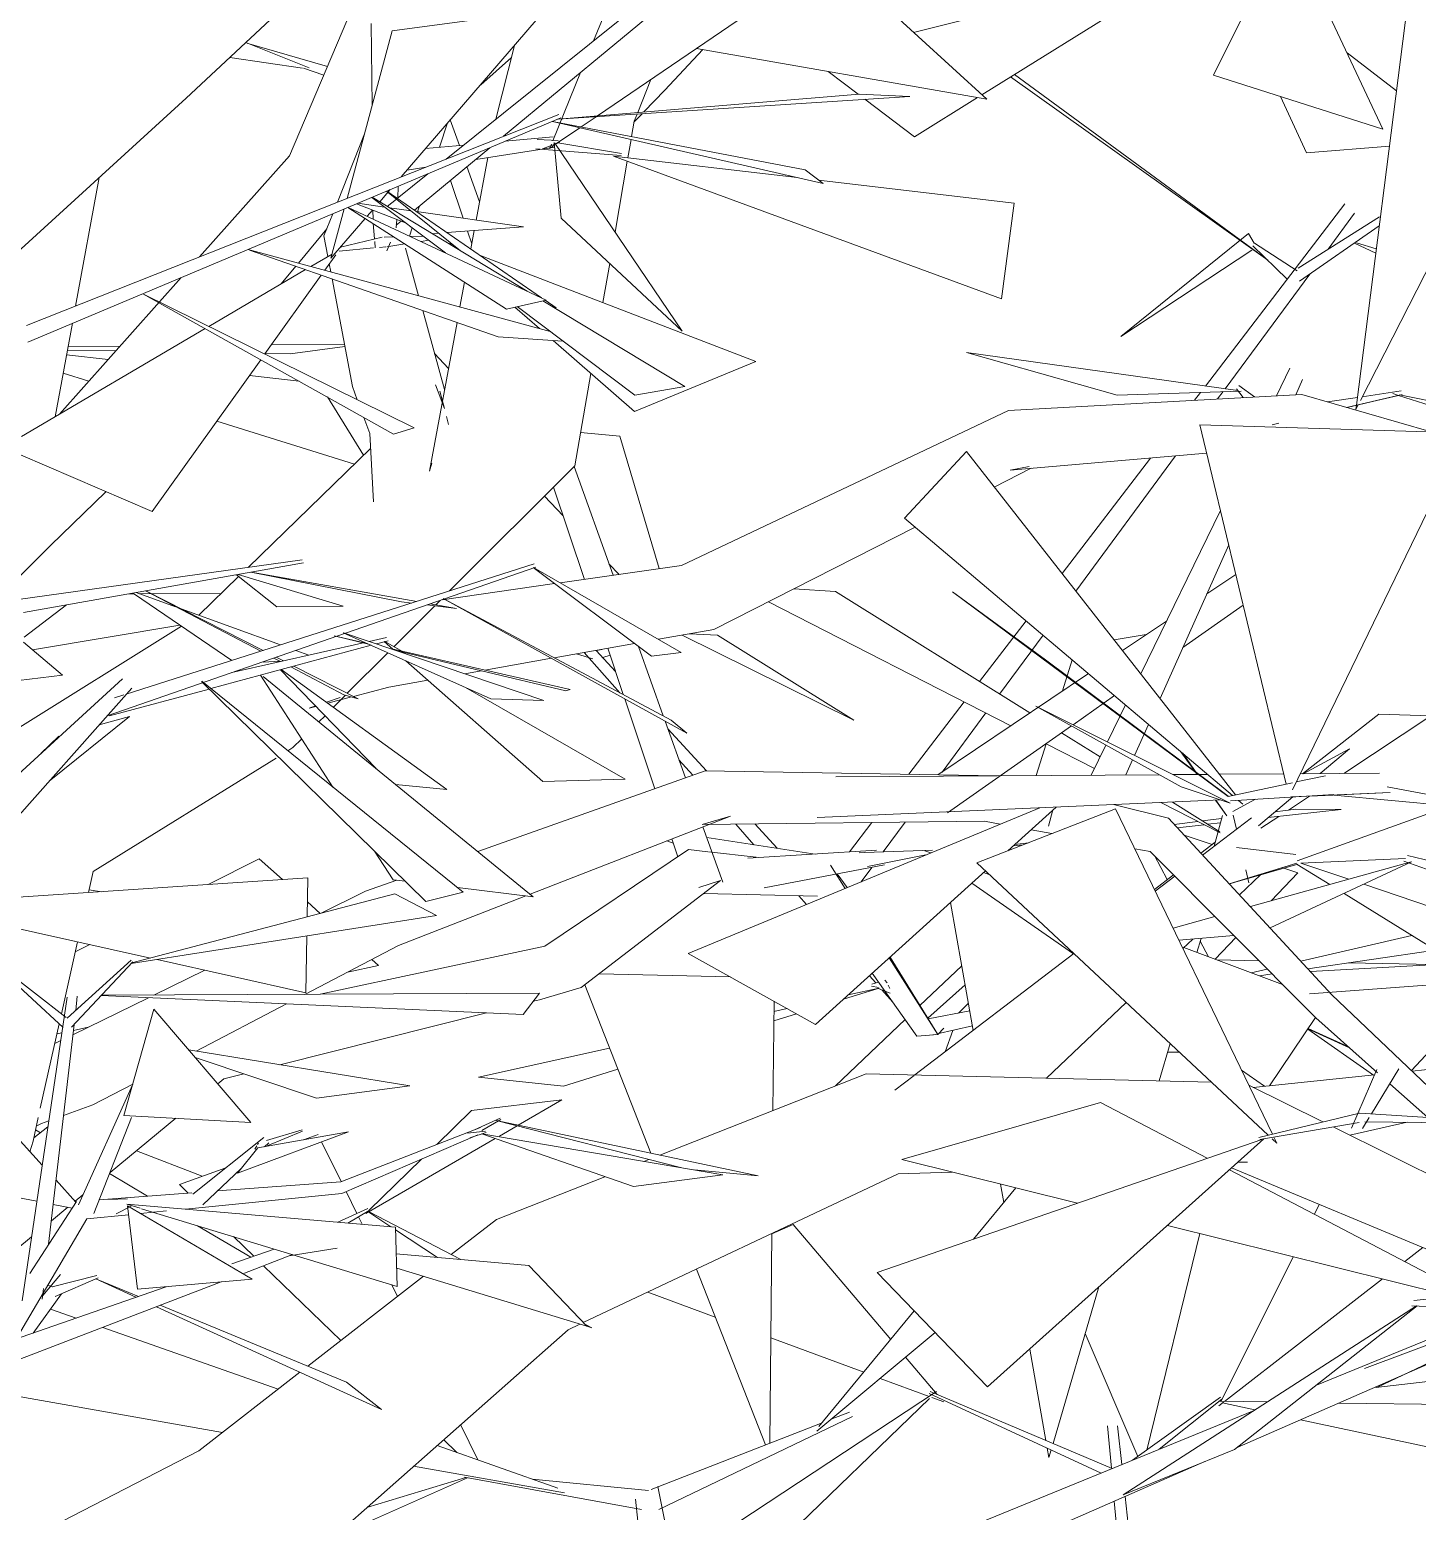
# Model space of a CAD drawing. Header units: millimetres. Extents: x 78096 to 288885, y -20632 to 149556.
# Drawn here: x 252186.9 to 252579.4, y 95020 to 95439.1 of the extents above; entities that cross this region are included whole.
import ezdxf

# ---------------------------------------------------------------- set-up
doc = ezdxf.new("R2010")
doc.units = ezdxf.units.MM
doc.layers.add('G-IMPT', color=8, linetype='Continuous', lineweight=9)
doc.layers.add('L-PLNT', color=71, linetype='Continuous', lineweight=9)

# ---------------------------------------------------------------- blocks, each defined once
blk = doc.blocks.new('ZZ-V - Tree Broadleaf 1 - 3dtree rotund SIMPLU-4826059-TOMH A-A')
at = {"layer": 'G-IMPT'}
for p, q in [((26734.93, 95500.49), (26624.5, 95408.96)), ((26716.54, 95489.41), (26608.31, 95402.53)), ((26661.25, 95463.6), (26649.95, 95435.96)), ((26715.03, 95458.28), (26651.06, 95414.76)), ((26740.48, 95438.33), (26820.24, 95458.33)), ((26759.8, 95420.69), (26820.24, 95458.33)), ((26839.91, 95455.66), (26825.3, 95426.29)), ((26925.96, 95450.21), (26866.84, 95334.24)), ((26534.7, 95419.7), (26561.36, 95444.55)), ((26563.93, 95403.4), (26581.81, 95445.43)), ((26636.1, 95444.56), (26592.97, 95438.81)), ((26636.1, 95444.56), (26595.52, 95397.46)), ((26732.05, 95446.02), (26761.17, 95419.45)), ((26873.2, 95410.93), (26857.37, 95444.64)), ((26880.17, 95446.25), (26865.69, 95332.93)), ((26580.24, 95391.4), (26592.97, 95438.81)), ((26587.09, 95440.82), (26587.3, 95417.67)), ((26551.6, 95435.45), (26569.5, 95428.31)), ((26551.93, 95435.32), (26574.67, 95428.66)), ((26627.57, 95434.66), (26622.33, 95413.79)), ((26547.05, 95431.21), (26567.65, 95428.19)), ((26626.71, 95431.26), (26618.06, 95423.52)), ((26670.13, 95422.01), (26680.88, 95433.5)), ((26761.17, 95419.45), (26679.07, 95433.82)), ((26877.05, 95421.86), (26863.05, 95432.55)), ((26567.96, 95428.21), (26573.63, 95426.21)), ((26646.3, 95427.02), (26638.4, 95407.7)), ((26716.27, 95427.31), (26724.77, 95420.88)), ((26768.99, 95426.41), (26840.6, 95373.92)), ((26873.2, 95410.93), (26825.3, 95426.29)), ((26662.43, 95415.71), (26666.12, 95425)), ((26670.13, 95422.01), (26664.16, 95415.85)), ((26767.9, 95425.74), (26840.62, 95373.9)), ((26473.36, 95363.71), (26534.7, 95419.7)), ((26726.7, 95419.42), (26740.72, 95408.81)), ((26740.72, 95408.81), (26758.54, 95419.91)), ((26851.57, 95404.25), (26844.23, 95420.22)), ((26609.41, 95413.59), (26611.99, 95406.38)), ((26650.69, 95414.51), (26646.46, 95411.63)), ((26663.67, 95415.35), (26661.41, 95413.02)), ((26661.45, 95413.23), (26662.25, 95415.26)), ((26577.49, 95390.3), (26585.14, 95409.63)), ((26606.36, 95405.87), (26608.67, 95412.73)), ((26646.1, 95411.39), (26639.48, 95406.89)), ((26660.7, 95408.89), (26661.45, 95413.23)), ((26620.59, 95405.72), (26599.3, 95388.07)), ((26613.24, 95406.49), (26602.46, 95405.52)), ((26638.96, 95405.89), (26616.62, 95402.42)), ((26638.56, 95408.78), (26624.94, 95407.55)), ((26657.75, 95403.49), (26633.65, 95405.45)), ((26639.96, 95407.8), (26633.99, 95408.06)), ((26640.32, 95407.16), (26635.47, 95405.45)), ((26638.01, 95406.76), (26637.52, 95405.55)), ((26638.9, 95406.49), (26637.52, 95405.55)), ((26638.84, 95407.23), (26640.75, 95385.76)), ((26675.02, 95353.84), (26638.99, 95407)), ((26639.8, 95407.11), (26657.89, 95404.13)), ((26659.66, 95402.88), (26660.56, 95408.06)), ((26851.57, 95404.25), (26875.05, 95406.16)), ((26538.5, 95374.84), (26563.93, 95403.4)), ((26616.75, 95385.27), (26620.04, 95402.95)), ((26765.28, 95363.02), (26655.57, 95403.36)), ((26655.57, 95403.36), (26707.51, 95397.26)), ((26656.04, 95381.84), (26659.5, 95401.92)), ((26503.45, 95360.93), (26510.11, 95397.26)), ((26603.11, 95398.37), (26594.45, 95391.41)), ((26602.52, 95400.24), (26597.2, 95399.41)), ((26614.14, 95400.37), (26617.7, 95390.39)), ((26592.42, 95393.87), (26589.47, 95390.44)), ((26594.71, 95394.83), (26594.55, 95391.49)), ((26609.47, 95396.5), (26613.07, 95385.79)), ((26713.57, 95396.54), (26768.91, 95390.04)), ((26575.68, 95374.44), (26579.43, 95388.4)), ((26594.2, 95391.21), (26591.61, 95389.13)), ((26600.19, 95387.62), (26600.75, 95389.27)), ((26765.28, 95363.02), (26768.91, 95390.04)), ((26862.38, 95389.86), (26823, 95338.31)), ((26573.71, 95380.78), (26576.19, 95387.04)), ((26585.38, 95385.69), (26575.68, 95374.44)), ((26587.45, 95388.1), (26585.93, 95386.33)), ((26587.56, 95388.05), (26587.58, 95385.56)), ((26587.61, 95384.26), (26588, 95379.93)), ((26594.27, 95385.46), (26594.15, 95383.07)), ((26595.55, 95384.96), (26594.16, 95383.8)), ((26675.02, 95353.84), (26640.75, 95385.76)), ((26872.26, 95386.22), (26849.18, 95371.66)), ((26865.2, 95387.17), (26857.73, 95377.05)), ((26566.5, 95373.11), (26574.52, 95382.81)), ((26574.81, 95374.95), (26573.71, 95380.78)), ((26578.37, 95377.56), (26590.13, 95380.46)), ((26590.73, 95380.47), (26593.45, 95380.52)), ((26597.87, 95380.74), (26598.65, 95383.06)), ((26598.17, 95380.6), (26601.83, 95380.67)), ((26614.29, 95382.17), (26615.5, 95378.56)), ((26615.22, 95377.08), (26616.2, 95382.31)), ((26835.18, 95381.47), (26799.04, 95352.37)), ((26835.18, 95381.47), (26836.81, 95378.76)), ((26872.16, 95383.6), (26849.62, 95367.97)), ((26578, 95376.5), (26587.67, 95377.38)), ((26588.06, 95379.22), (26588.23, 95377.39)), ((26589.4, 95377.54), (26591.18, 95377.7)), ((26592.51, 95379.03), (26591.5, 95376.54)), ((26596.58, 95378.51), (26591.51, 95377.73)), ((26600.48, 95363.86), (26596.73, 95377.36)), ((26603.34, 95379.54), (26601.16, 95379.21)), ((26610.29, 95378.22), (26608.44, 95378.93)), ((26799.04, 95352.37), (26836.14, 95376.76)), ((26836.38, 95378), (26846.12, 95368.58)), ((26836.86, 95378.76), (26848.9, 95370.93)), ((26871.18, 95375.91), (26865.18, 95378.75)), ((26871.33, 95377.08), (26865.75, 95378.86)), ((26561.63, 95367.21), (26565.75, 95372.2)), ((26570.03, 95372.14), (26576.01, 95375.66)), ((26573.93, 95371.09), (26577.05, 95375.45)), ((26575.63, 95370.62), (26575.2, 95372.87)), ((26695.81, 95345.24), (26617.71, 95375.36)), ((26652.61, 95361.9), (26654.51, 95372.94)), ((26498.87, 95330.32), (26533.3, 95369)), ((26541.18, 95355.19), (26568.49, 95371.24)), ((26556.97, 95347.38), (26572.93, 95369.69)), ((26581.73, 95338.22), (26576.01, 95368.61)), ((26612.17, 95360.68), (26613.47, 95367.68)), ((26852.5, 95369.97), (26828.56, 95337.54)), ((26607.83, 95337.38), (26601.65, 95359.65)), ((26634.62, 95354.57), (26627.67, 95360.63)), ((26497.71, 95329.64), (26502.56, 95356.06)), ((26603.51, 95314.19), (26611.34, 95356.25)), ((26488.18, 95324.04), (26540.1, 95354.55)), ((26661.54, 95331.1), (26638.48, 95351.2)), ((26512.63, 95345.78), (26500.91, 95347.1)), ((26514.82, 95348.23), (26501.16, 95348.45)), ((26516.04, 95349.61), (26501.35, 95349.49)), ((26564.14, 95347.45), (26557.1, 95347.56)), ((26579.49, 95350.11), (26558.81, 95349.95)), ((26564.14, 95347.45), (26579.62, 95349.47)), ((26605.01, 95347.52), (26608.93, 95343.29)), ((26798.03, 95335.77), (26755.46, 95347.77)), ((26832.13, 95337.04), (26755.46, 95347.77)), ((26525.08, 95302.78), (26555.82, 95345.76)), ((26661.54, 95331.1), (26695.81, 95345.24)), ((26846.91, 95343.39), (26843.09, 95335.57)), ((26507.23, 95339.71), (26499.97, 95341.98)), ((26566.71, 95339.67), (26552.6, 95341.27)), ((26583.13, 95334.44), (26581.73, 95338.22)), ((26607.83, 95331.92), (26605.21, 95338.61)), ((26644.67, 95315.78), (26649.16, 95341.89)), ((26832.49, 95338.42), (26836.87, 95335.22)), ((26850.48, 95340.13), (26848.58, 95335.87)), ((26584.92, 95318.73), (26574.67, 95335.22)), ((26606.48, 95336.88), (26607.83, 95331.92)), ((26767.33, 95331.38), (26850.23, 95335.96)), ((26798.03, 95335.77), (26833.06, 95336.91)), ((26821.64, 95336.53), (26819.93, 95334.29)), ((26827.97, 95336.74), (26826.43, 95334.65)), ((26831.79, 95337.48), (26833.63, 95335.04)), ((26850.23, 95335.96), (26886.85, 95325.33)), ((26865.96, 95335.08), (26857.55, 95333.84)), ((26862.89, 95332.29), (26878.66, 95335.96)), ((26877.6, 95335.67), (26862.94, 95332.27)), ((26878.66, 95335.96), (26863.04, 95332.24)), ((26878.4, 95336.92), (26867.37, 95335.29)), ((26875.97, 95336.19), (26877.36, 95335.75)), ((26877.6, 95335.67), (26932.41, 95318.06)), ((26928.5, 95325.5), (26877.91, 95335.8)), ((26674.83, 95287.57), (26767.33, 95331.38)), ((26866.22, 95333.03), (26865.53, 95331.67)), ((26865.68, 95332.91), (26865.53, 95331.67)), ((26582.33, 95316.21), (26543.4, 95328.39)), ((26586.67, 95324.86), (26584.97, 95329.46)), ((26608.35, 95329.67), (26608.96, 95327.43)), ((26896.52, 95325.02), (26821.4, 95327.36)), ((26845.83, 95225.72), (26821.4, 95327.36)), ((26841.83, 95327.38), (26843.76, 95327.82)), ((26586.67, 95324.86), (26587.75, 95305.56)), ((26646.28, 95325.14), (26657.42, 95324.13)), ((26668.53, 95286.66), (26657.42, 95324.13)), ((26896.52, 95325.02), (26847.6, 95224.09)), ((26487.9, 95318.82), (26525.08, 95302.78)), ((26552.28, 95287.03), (26586.91, 95320.66)), ((26755.42, 95319.75), (26737.89, 95300.96)), ((26755.42, 95319.75), (26831.51, 95222.68)), ((26767.81, 95314.53), (26823.34, 95319.28)), ((26807.43, 95317.92), (26782.47, 95285.25)), ((26814.53, 95318.53), (26786.32, 95280.33)), ((26604.25, 95316.5), (26603.51, 95314.19)), ((26609.25, 95280.35), (26644.67, 95315.78)), ((26644.45, 95315.56), (26655.45, 95284.79)), ((26763.28, 95309.73), (26773.73, 95315.04)), ((26767.81, 95314.53), (26773.15, 95315.59)), ((26638.63, 95309.73), (26647.4, 95283.63)), ((26496.36, 95293.21), (26512, 95308.42)), ((26636.04, 95307.15), (26641.37, 95301.58)), ((26737.89, 95300.96), (26830.68, 95222.5)), ((26827.24, 95303.08), (26804.69, 95256.89)), ((26684.01, 95269.47), (26740.94, 95298.38)), ((26496.36, 95293.21), (26486, 95282.82)), ((26829.57, 95293.36), (26810.16, 95249.92)), ((26654.28, 95288.06), (26657.17, 95285.04)), ((26538.31, 95273.46), (26549.57, 95284.4)), ((26640.52, 95282.65), (26674.83, 95287.57)), ((26831.58, 95285.02), (26823.39, 95279.51)), ((26518.5, 95279.52), (26520.07, 95279.52)), ((26521.57, 95279.53), (26544.66, 95279.62)), ((26607.11, 95277.86), (26638.92, 95282.42)), ((26706.6, 95280.94), (26718.33, 95280.21)), ((26773.34, 95245.83), (26718.33, 95280.21)), ((26751.49, 95280.1), (26777.78, 95260.88)), ((26751.49, 95280.1), (26829.4, 95222.25)), ((26500.85, 95276.39), (26488.9, 95267.3)), ((26593.52, 95264.61), (26605.05, 95276.14)), ((26605.34, 95276.43), (26606.59, 95277.68)), ((26699.46, 95277.31), (26767.97, 95242.21)), ((26816.6, 95264.33), (26833.66, 95276.33)), ((26772.27, 95271.89), (26759.14, 95254.71)), ((26811.99, 95271.84), (26799.54, 95263.46)), ((26485.47, 95240.45), (26533.41, 95270.39)), ((26491.24, 95263.74), (26532.97, 95270.69)), ((26668.31, 95266.68), (26684.01, 95269.47)), ((26723.53, 95243.84), (26675.05, 95267.88)), ((26684.97, 95267.85), (26677.07, 95268.23)), ((26723.53, 95243.84), (26684.97, 95267.85)), ((26777.09, 95267.82), (26764.8, 95251.17)), ((26797.15, 95266.52), (26806.27, 95267.99)), ((26580.31, 95251.39), (26591.78, 95262.87)), ((26638.84, 95261.44), (26661.54, 95265.48)), ((26647.33, 95262.95), (26657.4, 95251.54)), ((26650.71, 95263.55), (26656.14, 95257.61)), ((26652.26, 95263.83), (26650.8, 95263.46)), ((26653.95, 95264.13), (26658.35, 95251.03)), ((26662.65, 95264.65), (26669.68, 95244.99)), ((26619.18, 95257.95), (26638.02, 95261.3)), ((26645.17, 95262.57), (26649.76, 95261.19)), ((26654.62, 95262.14), (26652.61, 95261.48)), ((26777.78, 95260.88), (26829.4, 95222.26)), ((26785.34, 95260.84), (26782.59, 95252.05)), ((26592.07, 95253.14), (26603.11, 95255.1)), ((26613.51, 95256.94), (26618.19, 95257.77)), ((26789.91, 95256.98), (26747.36, 95228.34)), ((26578.27, 95250.18), (26574.39, 95248.86)), ((26574.77, 95248.59), (26581.52, 95250.36)), ((26576.36, 95247.44), (26579.78, 95250.86)), ((26582.06, 95250.5), (26592.07, 95253.14)), ((26785.56, 95242.49), (26797.28, 95250.74)), ((26571.34, 95247.83), (26569.5, 95247.2)), ((26569.5, 95247.2), (26571.44, 95247.71)), ((26658.75, 95249.86), (26667.3, 95224.41)), ((26754.76, 95248.98), (26739.1, 95228.48)), ((26775.03, 95247.74), (26816.17, 95224.92)), ((26775.03, 95247.74), (26829.96, 95220.36)), ((26800.4, 95248.1), (26795.3, 95237.64)), ((26518.68, 95244.85), (26495.98, 95226.5)), ((26518.68, 95244.85), (26510.13, 95242.45)), ((26572.26, 95243.34), (26574, 95245.07)), ((26670.2, 95243.54), (26675.94, 95227.47)), ((26760.87, 95245.85), (26748.52, 95229.11)), ((26750.09, 95217.55), (26785.08, 95242.16)), ((26806.89, 95242.61), (26802.96, 95233.82)), ((26850.49, 95228.65), (26872, 95245.48)), ((26886.75, 95244.98), (26862.17, 95228.73)), ((26886.75, 95244.98), (26872, 95245.48)), ((26498.71, 95239.24), (26493.64, 95234.33)), ((26564.94, 95236.02), (26567.41, 95238.48)), ((26670.96, 95241.39), (26681.89, 95229.44)), ((26793.23, 95233.4), (26782.32, 95240.22)), ((26563.52, 95235.14), (26564.94, 95236.02)), ((26777.91, 95237.12), (26775.1, 95228.13)), ((26777.92, 95237.12), (26791.62, 95230.1)), ((26794.86, 95236.74), (26790.71, 95228.24)), ((26816.05, 95234.87), (26820.65, 95228.45)), ((26820.79, 95228.45), (26816.58, 95234.42)), ((26863.77, 95235.72), (26850.65, 95228.65)), ((26863.77, 95235.72), (26855.48, 95228.69)), ((26508.42, 95200.96), (26560.17, 95233.06)), ((26617.2, 95206.66), (26681.52, 95229.45)), ((26674.11, 95232.6), (26677.99, 95228.2)), ((26681.52, 95229.45), (26764.15, 95228.06)), ((26802.4, 95232.56), (26800.5, 95228.31)), ((26809.95, 95228.37), (26718.48, 95227.74)), ((26823.62, 95228.47), (26813.84, 95228.4)), ((26816.17, 95224.92), (26829.96, 95220.36)), ((26845.13, 95228.62), (26826.96, 95228.49)), ((26829.4, 95222.23), (26847.58, 95226.1)), ((26848.69, 95226.33), (26856.96, 95228.09)), ((26872.23, 95228.8), (26849.81, 95228.65)), ((26900.27, 95220.11), (26874.36, 95224.91)), ((26713.2, 95216.26), (26827.36, 95221.22)), ((26825.87, 95221.16), (26829.07, 95216.69)), ((26829.07, 95216.71), (26825.93, 95221.16)), ((26830.13, 95220.97), (26859.28, 95222.81)), ((26837.2, 95221.41), (26830.74, 95217.93)), ((26832.33, 95221.11), (26833.57, 95220.06)), ((26847.67, 95222.08), (26838.05, 95213.93)), ((26852.45, 95222.31), (26846.46, 95218.35)), ((26847.32, 95222.09), (26875.24, 95223.3)), ((26859, 95222.59), (26852.5, 95222.31)), ((26899.93, 95218.85), (26859.28, 95222.57)), ((26875.24, 95223.3), (26860.95, 95222.68)), ((26632, 95194.58), (26688.72, 95216.67)), ((26676.7, 95177.84), (26776.16, 95219)), ((26680.64, 95214.27), (26688.72, 95216.67)), ((26758.35, 95203.42), (26797.56, 95218.74)), ((26767.07, 95206.83), (26780.76, 95219.2)), ((26779.87, 95218.4), (26778.58, 95213.81)), ((26796.97, 95219.9), (26812.54, 95216.03)), ((26841.94, 95126.67), (26797.56, 95218.74)), ((26810.39, 95220.48), (26827.14, 95211.9)), ((26827.09, 95212.23), (26813.66, 95220.63)), ((26827.78, 95216.85), (26825.47, 95208.14)), ((26830.85, 95216.94), (26831.77, 95212.96)), ((26843.76, 95216.57), (26838.69, 95213.22)), ((26861.37, 95218.53), (26840.78, 95216.24)), ((26842.72, 95217.89), (26848.53, 95218.62)), ((26861.37, 95218.53), (26848.53, 95218.62)), ((26892.19, 95219.56), (26848.93, 95203.97)), ((26680.64, 95214.27), (26760.48, 95215.2)), ((26680.89, 95213.62), (26686.48, 95197.99)), ((26690.17, 95214.38), (26695.29, 95208.58)), ((26695.6, 95214.44), (26701.87, 95207.58)), ((26728.67, 95214.83), (26722.35, 95206.55)), ((26738.05, 95214.94), (26731.84, 95206.52)), ((26760.48, 95215.2), (26764.99, 95214.37)), ((26773.67, 95212.79), (26779.57, 95211.71)), ((26812.54, 95216.03), (26858.79, 95166.14)), ((26814.15, 95214.3), (26820.83, 95215.14)), ((26822.62, 95214.22), (26815.01, 95213.37)), ((26822.17, 95215.3), (26827.54, 95215.98)), ((26835.98, 95216.18), (26822.18, 95205.63)), ((26827.21, 95214.73), (26823.71, 95214.34)), ((26672.46, 95209.04), (26670.69, 95209.65)), ((26672.08, 95210.19), (26673.78, 95205.12)), ((26681.96, 95210.61), (26712.61, 95205.94)), ((26771.43, 95208.53), (26768.61, 95208.22)), ((26769.07, 95208.63), (26772.94, 95209.12)), ((26816.97, 95211.26), (26824.89, 95208.63)), ((26821.71, 95206.14), (26825.78, 95209.33)), ((26555.4, 95204.6), (26540.97, 95197.29)), ((26555.4, 95204.6), (26562, 95198.69)), ((26636.17, 95179.87), (26676.84, 95207.18)), ((26676.84, 95207.18), (26682.27, 95206.58)), ((26682.45, 95206.56), (26695.96, 95205.07)), ((26729.96, 95207.02), (26693.6, 95204.76)), ((26725.06, 95206.28), (26726.54, 95206.33)), ((26745.8, 95207.06), (26726.54, 95206.32)), ((26743.95, 95205.67), (26727.42, 95202.41)), ((26743.65, 95206.88), (26745.34, 95206.24)), ((26803.01, 95207.43), (26807.41, 95206.63)), ((26807.41, 95206.63), (26854.2, 95159.6)), ((26808.57, 95205.47), (26812.19, 95198.7)), ((26848.59, 95205.83), (26831.76, 95207.76)), ((26849.99, 95203.36), (26879.59, 95204.67)), ((26880.12, 95205.56), (26936.2, 95191.97)), ((26507.1, 95195.04), (26508.42, 95200.96)), ((26732.25, 95202.85), (26698.16, 95196.35)), ((26712.72, 95157.72), (26760.79, 95201.15)), ((26716.95, 95202.76), (26721.11, 95196.22)), ((26716.95, 95202.76), (26721.1, 95196.21)), ((26718.82, 95200.29), (26721.71, 95196.46)), ((26728.62, 95202.16), (26725.61, 95198.08)), ((26758.35, 95203.42), (26840.76, 95126.39)), ((26760.25, 95200.67), (26761.99, 95200.02)), ((26808.58, 95195.87), (26813.94, 95200.06)), ((26848.84, 95203.37), (26829.75, 95197.47)), ((26829.92, 95197.54), (26848.84, 95203.37)), ((26849.1, 95203.05), (26832.04, 95198.15)), ((26838.54, 95200.02), (26832.61, 95194.38)), ((26834.45, 95201.43), (26835.31, 95197.74)), ((26835.7, 95191.05), (26881.23, 95203.7)), ((26841.28, 95185.03), (26881.3, 95203.68)), ((26841.55, 95192.68), (26849.1, 95200.59)), ((26845.13, 95201.91), (26849.1, 95200.59)), ((26858.15, 95197.29), (26848.95, 95203.01)), ((26863.54, 95198.79), (26850.01, 95203.36)), ((26879.12, 95203.88), (26929.33, 95186.39)), ((26478.13, 95193.11), (26569.15, 95199.16)), ((26510.78, 95195.28), (26507.26, 95195.77)), ((26568.96, 95188.17), (26569.15, 95199.16)), ((26585.45, 95195.41), (26594.27, 95198.53)), ((26646.47, 95168.15), (26685.81, 95198.4)), ((26685.81, 95198.4), (26679.72, 95196.49)), ((26785.68, 95177.73), (26756.93, 95197.67)), ((26814.36, 95199.65), (26808.81, 95195.41)), ((26928.3, 95176.92), (26867.75, 95197.37)), ((26569.04, 95192.4), (26572.67, 95189.14)), ((26572.7, 95189.15), (26585.45, 95195.41)), ((26594.81, 95180.09), (26630.8, 95194.11)), ((26681.04, 95194.73), (26713.33, 95194.03)), ((26708.02, 95194.15), (26710.18, 95191.7)), ((26750.91, 95192.22), (26757.32, 95156.06)), ((26894.01, 95175.02), (26862.2, 95194.78)), ((26813.83, 95184.98), (26825.68, 95188.27)), ((26524.65, 95176.51), (26479.56, 95186.56)), ((26499.45, 95160.76), (26503.99, 95181.12)), ((26507.49, 95180.34), (26503.35, 95178.24)), ((26568.26, 95166.23), (26594.81, 95180.09)), ((26568.61, 95166.71), (26568.87, 95182.75)), ((26572.62, 95166.25), (26636.17, 95179.87)), ((26815.48, 95181.56), (26831.07, 95182.85)), ((26819.47, 95181.89), (26816.63, 95179.18)), ((26816.93, 95179.48), (26844.79, 95169.06)), ((26821.78, 95182.08), (26820.61, 95178.1)), ((26821.54, 95181.26), (26823.88, 95176.88)), ((26825.77, 95176.17), (26831.62, 95182.29)), ((26881.38, 95182.86), (26850.02, 95175.61)), ((26852.47, 95166.39), (27025.21, 95179.11)), ((27016.68, 95181.84), (26852.7, 95172.72)), ((26568.61, 95166.71), (26526.53, 95176.09)), ((26587.22, 95176.13), (26589.14, 95174.41)), ((26676.7, 95177.84), (26712.72, 95157.72)), ((26733.55, 95176.54), (26747.27, 95154.87)), ((26733.59, 95176.57), (26744.46, 95159.46)), ((26733.84, 95176.8), (26747.27, 95154.87)), ((26785.76, 95177.8), (26740.83, 95143.46)), ((26838.14, 95175.74), (26826.2, 95176.01)), ((26887.98, 95178.76), (26851.97, 95173.5)), ((26887.42, 95174.65), (26863.47, 95175.18)), ((26525.57, 95166.03), (26539.97, 95173.1)), ((26589.14, 95174.41), (26580.33, 95172.53)), ((26688.66, 95171.16), (26651.5, 95172.02)), ((26727.99, 95171.51), (26729.78, 95169.47)), ((26728.78, 95172.23), (26741.41, 95154.4)), ((26742.27, 95163.04), (26754.09, 95174.26)), ((26840.47, 95173.4), (26835.97, 95172.36)), ((26841.84, 95172.02), (26838.27, 95171.5)), ((26646.47, 95168.15), (26634.66, 95164.72)), ((26647.46, 95168.91), (26666.17, 95121.29)), ((26720.66, 95164.89), (26730.75, 95168.03)), ((26721.97, 95166.07), (26730.75, 95168.03)), ((26728.55, 95168.53), (26730.55, 95168.14)), ((26730.56, 95169.72), (26728.68, 95169.12)), ((26730.56, 95167.89), (26732.36, 95167.18)), ((26731.51, 95167.51), (26734.61, 95164)), ((26732.94, 95169.45), (26732.32, 95170.29)), ((26732.65, 95167.07), (26733.83, 95166.6)), ((26733.29, 95168.87), (26733.74, 95167.89)), ((26744.46, 95159.46), (26755.04, 95168.9)), ((26903.85, 95168.91), (26881.24, 95144.7)), ((26494.04, 95117.9), (26452.43, 95163.38)), ((26502.7, 95154.81), (26524.04, 95165.29)), ((26537.52, 95150.19), (26563.07, 95163.52)), ((26632.94, 95164.28), (26634.66, 95164.72)), ((26700.99, 95164.27), (26700.69, 95133.4)), ((26700.96, 95161.39), (26704.67, 95162.22)), ((26753.19, 95160.93), (26755.95, 95163.77)), ((26800.59, 95163.94), (26778.07, 95142.53)), ((26858.79, 95166.14), (26895.17, 95131.4)), ((26493.48, 95134), (26498.82, 95157.94)), ((26561.25, 95146.33), (26619.69, 95160.97)), ((26700.94, 95158.75), (26707.32, 95160.74)), ((26718.38, 95140.38), (26738.09, 95159.08)), ((26756.34, 95161.54), (26744.57, 95159.28)), ((26841.15, 95140.39), (26854.14, 95159.67)), ((26854.2, 95159.6), (26871.65, 95144.07)), ((26499.61, 95155.37), (26498.18, 95155.07)), ((26507.06, 95156.95), (26502.84, 95156.06)), ((26747.27, 95154.87), (26741.41, 95154.4)), ((26745.94, 95154.79), (26746.53, 95154.85)), ((26757.1, 95157.3), (26747.15, 95155.06)), ((26747.27, 95154.87), (26749, 95156.64)), ((26749.42, 95150.02), (26751.59, 95156.06)), ((26870.53, 95143.4), (26851.93, 95156.39)), ((26852, 95156.49), (26863.74, 95151.11)), ((26863.28, 95151.52), (26852.07, 95156.6)), ((26497.56, 95152.3), (26499.28, 95153.14)), ((26617.41, 95142.77), (26654.49, 95151.03)), ((26813.05, 95152.29), (26809.95, 95141.73)), ((26815.61, 95149.89), (26812.36, 95149.93)), ((26911.98, 95147.66), (26881.43, 95144.52)), ((26543.66, 95140.92), (26545.41, 95142.36)), ((26545.41, 95142.36), (26551.04, 95143.77)), ((26641.48, 95140.24), (26617.41, 95142.77)), ((26641.48, 95140.24), (26656.85, 95145.03)), ((26668.67, 95120.76), (26727.05, 95143.8)), ((26727.05, 95143.8), (26824.73, 95141.37)), ((26740.58, 95143.26), (26735.13, 95139.1)), ((26839.73, 95140.24), (26833.22, 95144.76)), ((26870.81, 95143.43), (26836.49, 95139.91)), ((26864.33, 95128.38), (26871.49, 95145.02)), ((26869.92, 95132.44), (26877.69, 95145.16)), ((26508.33, 95134.95), (26519.6, 95140.83)), ((26835.26, 95140.52), (26856.23, 95130.14)), ((26875.13, 95140.97), (26885.89, 95131.4)), ((26500.05, 95131.96), (26508.33, 95134.95)), ((26793.36, 95135.67), (26737.11, 95119.49)), ((26793.36, 95135.67), (26823.51, 95119.89)), ((26491.42, 95124.75), (26492.9, 95131.4)), ((26491.62, 95125.65), (26495.65, 95128.73)), ((26493.84, 95129.72), (26492.35, 95128.93)), ((26493.84, 95129.72), (26495.91, 95130.46)), ((26513.22, 95115.88), (26531.83, 95131.19)), ((26838.11, 95125.74), (26866.59, 95132.65)), ((26838.42, 95125.14), (26866.51, 95129.95)), ((26859.28, 95128.63), (26900.28, 95108.34)), ((26880.08, 95130.04), (26863.82, 95126.38)), ((26866.63, 95132.65), (26900.24, 95130.45)), ((26867.41, 95128.33), (26869.29, 95131.4)), ((26899.99, 95129.84), (26868.08, 95130.16)), ((26490.54, 95121.73), (26491.42, 95124.75)), ((26493.51, 95127.1), (26492.13, 95127.92)), ((26567.89, 95125.09), (26572.03, 95126.58)), ((26573.04, 95124.53), (26578.56, 95113.29)), ((26838.91, 95125.22), (26730.2, 95087.55)), ((26761.32, 95055.17), (26839.55, 95125.33)), ((26841.86, 95125.35), (26843.16, 95124.14)), ((26843.16, 95124.14), (26842.44, 95125.62)), ((26520.65, 95121.99), (26539.29, 95114.78)), ((26492.53, 95107.7), (26432.74, 95119.24)), ((26532.83, 95112.46), (26545.92, 95117.17)), ((26664.21, 95119), (26665.61, 95119.56)), ((26736.09, 95115.43), (26751.4, 95115.94)), ((26786.78, 95107.16), (26737.11, 95119.49)), ((26829.8, 95116.59), (26899.16, 95080.29)), ((26830.39, 95117.12), (26901.77, 95087.44)), ((26832.1, 95118.65), (26834.88, 95118.74)), ((26832.36, 95118.89), (26834.88, 95118.74)), ((26503.56, 95107.49), (26497.93, 95113.65)), ((26523.81, 95109.17), (26513.08, 95115.52)), ((26532.83, 95112.46), (26535.34, 95110.03)), ((26622.48, 95102.53), (26653.18, 95114.65)), ((26647.03, 95073.41), (26736.09, 95115.43)), ((26765.02, 95112.56), (26765.94, 95107.38)), ((26503.33, 95107.75), (26505.55, 95109.57)), ((26579.96, 95110.45), (26583.01, 95104.24)), ((26769.33, 95111.49), (26757.36, 95096.97)), ((26496.61, 95102.22), (26501.23, 95106.02)), ((26502.45, 95105.78), (26497.14, 95106.81)), ((26855.21, 95106.8), (26853.82, 95104.02)), ((26553.01, 95091.89), (26537.97, 95100.79)), ((26583.48, 95103.3), (26584.51, 95101.19)), ((26609.72, 95092.61), (26622.48, 95102.53)), ((26700.35, 95098.45), (26706.37, 95101.09)), ((26733.98, 95068.59), (26706.37, 95101.09)), ((26892.99, 95080.79), (26812.24, 95100.84)), ((26481.15, 95089.5), (26491.03, 95097.63)), ((26548.1, 95097.7), (26553.83, 95092.17)), ((26700.35, 95098.57), (26699.77, 95039.27)), ((26821.44, 95098.56), (26806.39, 95037.33)), ((26847.83, 95092), (26827.44, 95051.12)), ((26879.37, 95090.65), (26884.49, 95094.63)), ((26556.62, 95089.47), (26578.5, 95068.34)), ((26679.05, 95088.52), (26698.58, 95038.8)), ((26761.32, 95055.17), (26730.2, 95087.55)), ((26569.11, 95061.05), (26601.83, 95086.48)), ((26592.93, 95084.05), (26594.53, 95080.8)), ((26792.88, 95083.48), (26779.9, 95039.18)), ((26828.41, 95051.1), (26873.04, 95085.74)), ((26665.31, 95082.04), (26684.38, 95074.94)), ((26881.97, 95079.65), (26895.8, 95081.08)), ((26503.65, 95074.67), (26496.39, 95077.23)), ((26740.65, 95076.68), (26713.69, 95043.97)), ((26882.73, 95078.13), (26799.74, 95024.68)), ((26831.21, 95037.47), (26882.88, 95078.12)), ((26881.4, 95078.13), (26897.02, 95077.44)), ((26560.71, 95054.52), (26511.12, 95072.03)), ((26565.19, 95002.82), (26642.73, 95071.38)), ((26642.73, 95071.38), (26646.06, 95072.95)), ((26713.12, 95042.72), (26746.52, 95070.57)), ((26789.02, 95070.31), (26803.84, 95035.51)), ((26890.65, 95070.53), (26854.42, 95055.73)), ((26895.69, 95070.77), (26867.99, 95060.43)), ((26700.06, 95069.11), (26726.35, 95059.34)), ((26773.29, 95065.91), (26777.87, 95040.05)), ((26893.82, 95065.65), (26871.46, 95055.07)), ((26747.16, 95053.06), (26738.19, 95063.62)), ((26893.29, 95064.84), (26831.94, 95038.04)), ((26538.35, 95037.13), (26566.92, 95059.34)), ((26730.99, 95057.62), (26744.83, 95052.47)), ((26890.78, 95057.31), (26871.22, 95054.99)), ((26479.5, 95053.84), (26544.97, 95042.28)), ((26672.58, 95004.94), (26746.98, 95053.89)), ((26744.83, 95053.37), (26793.48, 95030.84)), ((26745.17, 95053.91), (26796.59, 95032.11)), ((26678.55, 94987.77), (26744.95, 95051.93)), ((26745.62, 95052.18), (26748.97, 95050.93)), ((26827.24, 95052.25), (26802.41, 95034.49)), ((26827.66, 95051.77), (26809.93, 95037.56)), ((26826.81, 95049.86), (26828.11, 95050.87)), ((26840.5, 95050.93), (26826.88, 95051.13)), ((26837.01, 95048.68), (26827.83, 95050.65)), ((26911.53, 95049.91), (26860.77, 95050.64)), ((26836.75, 95048.51), (26657.46, 94975.28)), ((26714.09, 95044.86), (26666.24, 95026.16)), ((26723.14, 95046.84), (26668.37, 95020.56)), ((26722.32, 95048.08), (26717.11, 95046.04)), ((26914.57, 95032.02), (26849.93, 95045.9)), ((26612.35, 95044.52), (26617.25, 95034.55)), ((26795.33, 95044.15), (26796.4, 95032.17)), ((26798.15, 95044.2), (26799.34, 95033.23)), ((26470.13, 95002.02), (26538.35, 95037.13)), ((26639.85, 95026.58), (26605.7, 95038.64)), ((26607.55, 95040.28), (26611.3, 95036.66)), ((26778.25, 95037.89), (26778.73, 95035.19)), ((26779.37, 95037.38), (26778.73, 95035.19)), ((26831.21, 95037.47), (26799.74, 95024.68)), ((26599.02, 95032.74), (26641.71, 95025.2)), ((26822.83, 95034.06), (26685.64, 94974.13)), ((26576.13, 95012.49), (26614.32, 95029.52)), ((26613.87, 95029.6), (26585.87, 95021.1)), ((26613.42, 95029.68), (26663.51, 95020.49)), ((26632.58, 95029.14), (26665.51, 95025.87)), ((26668.09, 95026.99), (26677, 94983.26)), ((26800.32, 95024.23), (26807.16, 94961.16)), ((26661.82, 95023.48), (26666.39, 94978.93)), ((26797.23, 95022.88), (26802.03, 94969.12))]:
    blk.add_line(p, q, dxfattribs=at)
blk = doc.blocks.new('ZZ-V - Tree Broadleaf 1 - 3dtree rotund SIMPLU-4826034-TOMH A-A')
at = {"layer": 'G-IMPT'}
for p, q in [((26639.83, 95413.81), (26739.4, 95420.24)), ((26725.04, 95420.9), (26639.9, 95413.84)), ((26725.04, 95420.9), (26739.4, 95420.24)), ((26640.13, 95415.16), (26489.54, 95355.41)), ((26640.68, 95414.17), (26489.92, 95350.75)), ((26638.32, 95413.18), (26714.85, 95395.57)), ((26709.78, 95399.44), (26638.36, 95413.19)), ((26709.78, 95399.44), (26714.85, 95395.57)), ((26612.32, 95376.59), (26591.43, 95393.45)), ((26591.47, 95393.47), (26635.26, 95363.25)), ((26625.32, 95360.1), (26580.46, 95388.84)), ((26636.53, 95362.65), (26580.53, 95388.86)), ((26596.74, 95384.5), (26582.9, 95389.86)), ((26590.81, 95388.95), (26583.28, 95390.02)), ((26608.11, 95375.95), (26587.2, 95391.67)), ((26631.16, 95365.16), (26587.33, 95391.73)), ((26598.33, 95387.88), (26592.25, 95388.75)), ((26630.11, 95383.37), (26599.88, 95387.66)), ((26606.17, 95381.55), (26604.65, 95381.43)), ((26630.11, 95383.37), (26608.49, 95381.72)), ((26637.66, 95353.74), (26552.27, 95376.98)), ((26622.95, 95352.2), (26552.61, 95376.79)), ((26593.41, 95324.74), (26522.44, 95364.43)), ((26599.23, 95326.48), (26522.47, 95364.44)), ((26636.53, 95362.65), (26625.32, 95360.1)), ((26661.61, 95335.74), (26628.3, 95360.78)), ((26675.76, 95338.14), (26635.64, 95362.45)), ((26636.22, 95362.58), (26639.34, 95360.43)), ((26641.28, 95351.02), (26622.95, 95352.2)), ((26675.76, 95338.14), (26661.61, 95335.74)), ((26599.23, 95326.48), (26593.41, 95324.74)), ((26567.52, 95289.17), (26487.22, 95277.9)), ((26567.93, 95288.26), (26488.7, 95274.24)), ((26633.15, 95287.98), (26517.79, 95251.12)), ((26633.61, 95287.05), (26512.42, 95245.02)), ((26560.35, 95275.83), (26548.94, 95284.9)), ((26579.12, 95276.02), (26549.4, 95284.99)), ((26595.64, 95277.27), (26553, 95285.62)), ((26599.97, 95277.38), (26553.09, 95285.64)), ((26632.85, 95286.97), (26666.32, 95261.9)), ((26674.74, 95262.98), (26632.95, 95287)), ((26547.62, 95260.66), (26520.14, 95279.48)), ((26531.72, 95275.85), (26520.59, 95279.89)), ((26555.85, 95263.29), (26523.27, 95280.36)), ((26556.5, 95263.49), (26523.28, 95280.36)), ((26561.45, 95265.07), (26533.27, 95275.29)), ((26579.12, 95276.02), (26560.35, 95275.83)), ((26598.53, 95276.92), (26595.64, 95277.27)), ((26611.14, 95275.41), (26602.9, 95276.4)), ((26611.14, 95275.41), (26603.78, 95276.71)), ((26607.38, 95278.21), (26676.37, 95240.13)), ((26671.89, 95243.81), (26607.39, 95278.22)), ((26586.31, 95265.32), (26576.61, 95267.61)), ((26585.89, 95265.51), (26576.61, 95267.61)), ((26620.87, 95249.81), (26579.16, 95268.53)), ((26635.84, 95249.39), (26579.2, 95268.54)), ((26591.36, 95267.21), (26586.46, 95266.09)), ((26499.78, 95256.56), (26488.72, 95265.86)), ((26587.07, 95264.98), (26541.71, 95252.73)), ((26585.22, 95265.81), (26547.69, 95257.25)), ((26569.38, 95262.2), (26565.75, 95263.52)), ((26591.89, 95266.28), (26588.56, 95265.38)), ((26593.17, 95263.85), (26590.71, 95266.02)), ((26595.93, 95263.23), (26590.96, 95266.08)), ((26643.31, 95252.47), (26592.86, 95263.93)), ((26642.15, 95252.1), (26594.4, 95263.4)), ((26674.74, 95262.98), (26666.32, 95261.9)), ((26561.18, 95260.5), (26556.54, 95260.17)), ((26561.4, 95260.38), (26559.53, 95261.36)), ((26562.25, 95260.57), (26560.22, 95261.6)), ((26579.32, 95250.99), (26564.34, 95258.84)), ((26583.4, 95249.83), (26565.2, 95259.07)), ((26635.64, 95226.42), (26596.9, 95260.57)), ((26516.75, 95255.51), (26473.21, 95215.6)), ((26499.78, 95256.56), (26487.33, 95255)), ((26602.51, 95192.5), (26539.05, 95254.76)), ((26539.15, 95254.79), (26613.1, 95195.16)), ((26576.23, 95224.89), (26555.71, 95256.51)), ((26556.54, 95256.17), (26632.88, 95193.86)), ((26588.42, 95230.15), (26561.45, 95258.06)), ((26561.62, 95258.1), (26608.43, 95224.23)), ((26519.34, 95252.84), (26449.22, 95173.78)), ((26541.24, 95252.6), (26513.02, 95244.98)), ((26517.14, 95250.92), (26514.48, 95250.07)), ((26583.4, 95249.83), (26579.32, 95250.99)), ((26658.88, 95227.13), (26613.75, 95253.01)), ((26642.15, 95252.1), (26643.31, 95252.47)), ((26620.87, 95249.81), (26635.84, 95249.39)), ((26671.89, 95243.81), (26676.37, 95240.13)), ((26593.96, 95225.63), (26608.43, 95224.23)), ((26658.88, 95227.13), (26635.64, 95226.42)), ((26593.26, 95198.66), (26588.04, 95206.7)), ((26593.26, 95198.66), (26596.65, 95198.24)), ((26611.49, 95196.45), (26632.88, 95193.86)), ((26593.74, 95194.69), (26519.36, 95175.12)), ((26605.5, 95188.52), (26593.74, 95194.69)), ((26602.51, 95192.5), (26613.1, 95195.16)), ((26605.5, 95188.52), (26519.14, 95174.93)), ((26519.14, 95175.91), (26501.07, 95159.51)), ((26519.64, 95175.46), (26502.29, 95156.94)), ((26482.43, 95173.12), (26499.95, 95156.9)), ((26482.89, 95173.6), (26500.82, 95159.7)), ((26634.68, 95166.54), (26510.74, 95165.97)), ((26630.02, 95160.5), (26634.68, 95166.54)), ((26501.11, 95165.44), (26488.34, 95079.52)), ((26503.95, 95165.68), (26503.49, 95161.71)), ((26630.02, 95160.5), (26510.67, 95165.89)), ((26525.61, 95162.04), (26517.1, 95132)), ((26552.99, 95130.02), (26525.61, 95162.04)), ((26503.03, 95157.73), (26495.84, 95095.59)), ((26598.01, 95140.35), (26535.46, 95150.52)), ((26571.63, 95136.86), (26537.28, 95148.39)), ((26519.6, 95140.83), (26504.27, 95106.72)), ((26598.01, 95140.35), (26571.63, 95136.86)), ((26615.39, 95133.34), (26605.6, 95123.8)), ((26640.93, 95136.36), (26615.39, 95133.34)), ((26640.93, 95136.36), (26628.63, 95129.23)), ((26519.3, 95131.4), (26508.66, 95104.25)), ((26552.99, 95130.02), (26517.1, 95132)), ((26578.44, 95113.25), (26617.97, 95128.6)), ((26623.51, 95131.17), (26616.3, 95127.95)), ((26623.72, 95130.87), (26618.35, 95127.7)), ((26674.94, 95117.19), (26622.43, 95130.54)), ((26622.43, 95130.54), (26696.53, 95114.88)), ((26628.31, 95129.04), (26623.3, 95126.14)), ((26556.68, 95125.74), (26536.6, 95109.75)), ((26549.24, 95115.64), (26580.66, 95127.37)), ((26580.66, 95127.37), (26555.04, 95122.79)), ((26567.5, 95127.95), (26557.47, 95124.89)), ((26567.65, 95127.57), (26557.6, 95123.41)), ((26578.74, 95109.93), (26617.25, 95126.48)), ((26622.12, 95125.45), (26585.5, 95104.21)), ((26619.36, 95127.52), (26614.25, 95127.01)), ((26619.53, 95127.19), (26614.97, 95125.66)), ((26661.24, 95111.85), (26618.36, 95126.76)), ((26686.49, 95115.23), (26618.36, 95126.76)), ((26549.24, 95115.64), (26555.04, 95122.79)), ((26554.71, 95123.39), (26554.19, 95122.47)), ((26554.91, 95123.81), (26555.17, 95124.11)), ((26558.07, 95124.23), (26556.89, 95123.12)), ((26550.29, 95116.93), (26539.4, 95106.73)), ((26601.33, 95119.63), (26586.46, 95105.15)), ((26678.44, 95116.59), (26696.53, 95114.88)), ((26543.58, 95110.64), (26578.44, 95113.25)), ((26661.24, 95111.85), (26686.49, 95115.23)), ((26490.47, 95087.32), (26503.67, 95107.66)), ((26510.1, 95108.14), (26536.32, 95110.1)), ((26518.12, 95108.36), (26512.72, 95108.23)), ((26534.52, 95105.49), (26578.74, 95109.93)), ((26506.64, 95102.7), (26518.41, 95103.88)), ((26519.19, 95106.31), (26514.89, 95104.15)), ((26517.93, 95106.92), (26593.9, 95100.38)), ((26521.68, 95105.75), (26517.93, 95106.89)), ((26520.96, 95082.81), (26518.1, 95106.44)), ((26553.36, 95085.65), (26518.1, 95106.44)), ((26521.85, 95104.22), (26529.2, 95104.96)), ((26594.45, 95083.59), (26522.12, 95105.61)), ((26586.11, 95105.68), (26577.67, 95101.78)), ((26586.53, 95105.05), (26580.43, 95101.54)), ((26592.58, 95100.5), (26586.07, 95104.79)), ((26586.45, 95104.72), (26612.43, 95091.2)), ((26470.99, 95042.44), (26506.64, 95102.7)), ((26594.45, 95083.59), (26593.9, 95100.38)), ((26605.78, 95091.79), (26593.93, 95099.61)), ((26559.63, 95094.19), (26547.61, 95090)), ((26564.82, 95092.61), (26550.72, 95087.21)), ((26577.44, 95094.42), (26563.82, 95092.29)), ((26631.63, 95089.51), (26594.15, 95092.81)), ((26499.18, 95086.96), (26494.15, 95081.02)), ((26509.51, 95086.69), (26496.86, 95083.53)), ((26648.05, 95072.34), (26594.28, 95088.79)), ((26631.63, 95089.51), (26648.05, 95072.34)), ((26544.67, 95084.89), (26480.63, 95060.34)), ((26529.03, 95083.52), (26485.93, 95068.49)), ((26494.39, 95083.07), (26494.04, 95080.04)), ((26495.55, 95083.96), (26497, 95083.49)), ((26509.85, 95086.05), (26497.69, 95080.73)), ((26520.53, 95080.56), (26509.17, 95085.75)), ((26521.27, 95080.81), (26510.31, 95085.34)), ((26520.96, 95082.81), (26553.36, 95085.65)), ((26499.48, 95081.51), (26491.47, 95070.42)), ((26580.03, 95056.54), (26527.41, 95078.28)), ((26590, 95048.79), (26526.38, 95077.88)), ((26647.45, 95072.97), (26649.43, 95071.94)), ((26648.05, 95072.37), (26649.43, 95071.94)), ((26590, 95048.79), (26580.03, 95056.54))]:
    blk.add_line(p, q, dxfattribs=at)

msp = doc.modelspace()

# ---------------------------------------------------------------- block references
at = {"layer": 'L-PLNT'}
for name in ['ZZ-V - Tree Broadleaf 1 - 3dtree rotund SIMPLU-4826059-TOMH A-A', 'ZZ-V - Tree Broadleaf 1 - 3dtree rotund SIMPLU-4826034-TOMH A-A']:
    msp.add_blockref(name, (225696.455, 0), dxfattribs=at)

doc.saveas('drawing.dxf')
